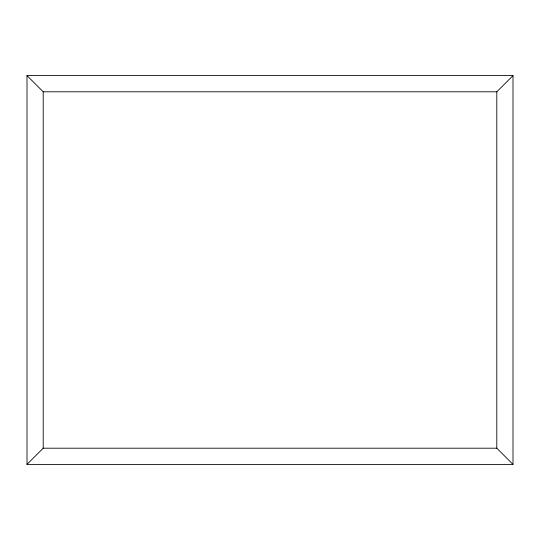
<?xml version="1.0" encoding="UTF-8"?>
<svg xmlns="http://www.w3.org/2000/svg" width="540" height="540" viewBox="0 0 540 540"><rect width="100%" height="100%" fill="white"/><g stroke="black" fill="none" stroke-linecap="round" stroke-linejoin="round"><path stroke-width="0.81" d="M27 464.4L43.2 448.2L496.8 448.2L513 464.4L513 75.6L27 75.6L27 464.4L513 464.4M27 75.6L43.2 91.8L496.8 91.8L513 75.6M496.8 91.8L496.8 448.2M43.2 91.8L43.2 448.2"/></g></svg>
